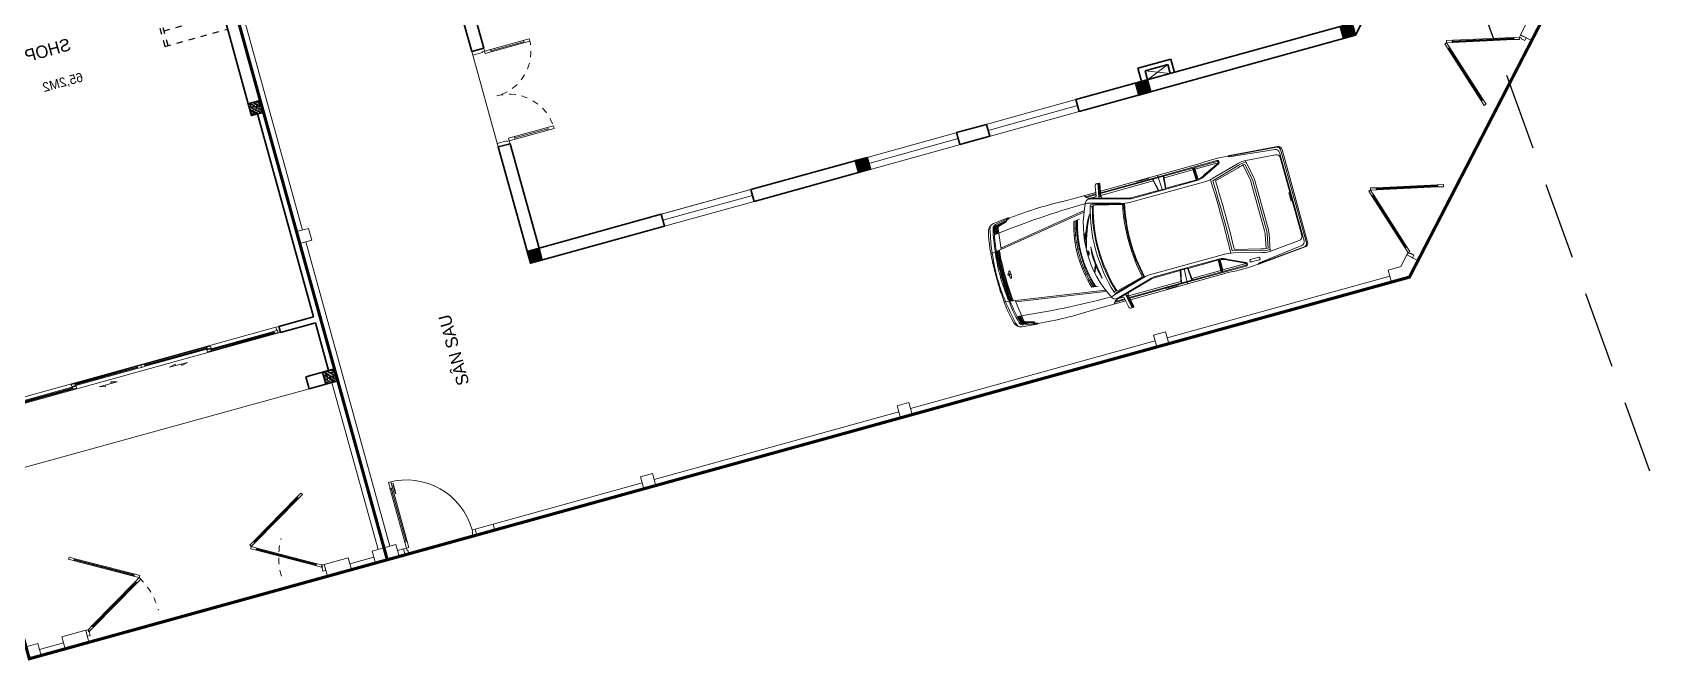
# Model space of a CAD drawing. Header units: metres. Extents: x 568336 to 569219, y 2065964 to 2066430.
# Drawn here: x 568543.59 to 568569.72, y 2066320.83 to 2066330.98 of the extents above; entities that cross this region are included whole.
import ezdxf

# ---------------------------------------------------------------- set-up
doc = ezdxf.new("R2010")
doc.units = ezdxf.units.M
for name, pattern in [('$AUDIT_BAD_LTYPE2', [0]), ('DASHDOT2', [0.5, 0.25, -0.125, 0, -0.125]), ('DASHED', [0.75, 0.5, -0.25]), ('HIDDEN', [0.375, 0.25, -0.125]), ('Xref-VCMT-BT3 - tuong bao$0$HIDDEN2', [0.1875, 0.125, -0.0625])]:
    doc.linetypes.add(name, pattern=pattern)
doc.layers.get('0').update_dxf_attribs({"linetype": 'CONTINUOUS'})
for name, color, linetype, lineweight in [('-CONCRETE', 1, 'CONTINUOUS', 35), ('-DIM', 9, 'CONTINUOUS', 13), ('-DOOR', 137, 'CONTINUOUS', 9), ('-FURNITURE', 46, 'CONTINUOUS', 9), ('-HATCH', 8, 'CONTINUOUS', 5), ('-LINE1', 7, 'CONTINUOUS', 18), ('-STEEL1', 1, 'CONTINUOUS', 35), ('-TEXT', 7, 'CONTINUOUS', 15), ('-WALL', 4, 'CONTINUOUS', 35), ('A-NoiThat', 39, 'CONTINUOUS', 13), ('Bighome_khuat', 251, 'DASHED', 5), ('TEXT25', 2, 'CONTINUOUS', 13)]:
    doc.layers.add(name, color=color, linetype=linetype, lineweight=lineweight)
for name, color, linetype in [('-RANH GIOI LO DAT', 12, 'CONTINUOUS'), ('1-NETMANH', 8, 'CONTINUOUS'), ('RANHGIOI', 2, 'HIDDEN')]:
    doc.layers.add(name, color=color, linetype=linetype)
doc.styles.add('SVN_AVO_thuong', font='')
doc.styles.add('T1', font='', dxfattribs={"height": 200})
doc.styles.add('vnavanth', font='', dxfattribs={"width": 0.8})
doc.styles.get('SVN_AVO_thuong').set_extended_font_data('SVN-Avo')
doc.styles.get('T1').set_extended_font_data('VNgeometric Light')
doc.styles.get('vnavanth').set_extended_font_data('.VnAvantH')

# ---------------------------------------------------------------- blocks, each defined once
blk = doc.blocks.new('A$C5C575821')
at = {"layer": '-CONCRETE'}
h = blk.add_hatch(color=256, dxfattribs=at)
h.dxf.hatch_style = 1
h.paths.add_polyline_path([(0, 200), (0, 0), (200, 0), (200, 200)])
blk.add_lwpolyline([(0, 0), (200, 0), (200, 200), (0, 200)], close=True, dxfattribs=at)
blk = doc.blocks.new('*U14')
for p, q in [((-1510, 650), (-1550, 650)), ((-90, 650), (-50, 650)), ((-1510, 100), (-1550, 100)), ((-90, 100), (-50, 100))]:
    blk.add_line(p, q)
at = {"color": 251}
for p, q in [((-1530, 100), (-1530, 650)), ((-70, 100), (-70, 650))]:
    blk.add_line(p, q, dxfattribs=at)
for points in [[(-1550, 0), (-1510, 0), (-1510, 750), (-1550, 750)], [(-50, 0), (-90, 0), (-90, 750), (-50, 750)], [(-1600, -200), (-1540, -200), (-1540, -40), (-1550, -40), (-1550, 0), (-1600, 0)], [(0, -200), (-60, -200), (-60, -40), (-50, -40), (-50, 0), (0, 0)]]:
    blk.add_lwpolyline(points, close=True)
at = {"layer": 'Bighome_khuat', "linetype": 'Xref-VCMT-BT3 - tuong bao$0$HIDDEN2'}
for centre, start, end in [((-1550, 0), 0, 90), ((-50, 0), 90, 180)]:
    blk.add_arc(centre, 750, start, end, dxfattribs=at)
blk = doc.blocks.new('*U11')
at = {"linetype": '$AUDIT_BAD_LTYPE2'}
for p, q in [((70, 100), (70, 1000)), ((90, 1000), (90, 100))]:
    blk.add_line(p, q, dxfattribs=at)
for points in [[(50, 1000), (90, 1000), (90, 1100), (50, 1100), (50, 1000)], [(50, 1003), (50, 100)], [(50, 100), (90, 100), (90, 0), (50, 0), (50, 100)]]:
    blk.add_lwpolyline(points)
for points in [[(118, 895), (118, 1064), (90, 1064), (90, 1036), (113, 1036), (113, 895)], [(0, 0), (50, 0), (50, -40), (60, -40), (60, -100), (0, -100)], [(1200, 0), (1150, 0), (1150, -40), (1140, -40), (1140, -100), (1200, -100)]]:
    blk.add_lwpolyline(points, close=True)
at = {"linetype": '$AUDIT_BAD_LTYPE2', "ltscale": 0.3}
blk.add_arc((50, 0), 1100, 0, 90, dxfattribs=at)
blk = doc.blocks.new('A$C4E0379A3')
for p, q in [((-3086, 911), (-3652, 911)), ((-3264, 885), (-3090, 885)), ((-3250, 871), (-3093, 871)), ((-3188, 842), (-3098, 842)), ((-3008, 1028), (-3043, 837)), ((-3038, 828), (-3035, 828)), ((-2991, 1024), (-3026, 833)), ((-3021, 842), (-2142, 842)), ((-2996, 1032), (-3002, 1034)), ((-1960, 842), (-1475, 842)), ((-1476, 871), (-1470, 672)), ((-1464, 871), (-1459, 671)), ((-1453, 871), (-1447, 672)), ((-1442, 842), (-1052, 842)), ((-865, 903), (-71, 834)), ((-3607, 327), (-3545, 317)), ((-3585, 436), (-3523, 423)), ((-3632, 105), (-3569, 103)), ((-3623, 216), (-3560, 210)), ((-3632, -105), (-3569, -103)), ((-3623, -216), (-3560, -210)), ((-3607, -327), (-3545, -317)), ((-3585, -436), (-3523, -423)), ((-1476, -871), (-1470, -672)), ((-1464, -871), (-1459, -672)), ((-1453, -871), (-1447, -673)), ((-3086, -910), (-3641, -910)), ((-3264, -885), (-3090, -885)), ((-3250, -871), (-3093, -871)), ((-3188, -842), (-3098, -842)), ((-3008, -1028), (-3043, -837)), ((-2991, -1024), (-3026, -833)), ((-3021, -842), (-2142, -842)), ((-2996, -1032), (-3002, -1034)), ((-1960, -842), (-1475, -842)), ((-1442, -842), (-1052, -842))]:
    blk.add_line(p, q)
for points in [[(-3098, 842), (-3068, 1009, -0.322829), (-3030, 1045), (-2992, 1039, -0.422531), (-2986, 1031), (-3024, 825), (-3005, 788)], [(-4870, 845, 0.06824), (-4897, 765, 0.051611), (-4988, 0), (-4988, 207, -0.069896), (-4921, 771, -0.32103), (-4812, 866), (-4566, 891, -0.311578), (-4546, 881, -0.311578)], [(-4904, 412, -0.043765), (-4839, 789, -0.303464), (-4783, 841), (-4652, 864, -0.018633), (-4546, 881, -0.083909), (-4649, 846), (-4780, 823, 0.304556), (-4822, 785, 0.038587), (-4886, 417)], [(-4827, 685), (-4813, 772, -0.131143), (-4795, 818)], [(-4813, 686), (-4800, 771, -0.189017), (-4772, 824)], [(-4805, 428), (-4762, 766, -0.304567), (-4730, 804), (-4609, 838, 0.23887), (-4600, 847), (-4595, 859)], [(-4800, 687), (-4788, 769, -0.304567), (-4737, 829), (-4721, 833)], [(-4787, 688), (-4775, 768, -0.304567), (-4733, 817), (-4613, 850, 0.23887), (-4612, 851), (-4611, 854)], [(-3013, -885), (-1963, -885), (-1063, -885, 0.758852), (-1047, -828), (-1310, -704, 0.14996), (-1459, -658), (-2037, -658), (-2541, -658, 0.077307), (-2612, -669), (-3209, -833, -0.360394), (-3286, -801, -0.242572), (-3286, 801, -0.360655), (-3210, 833), (-2612, 669, 0.077307), (-2541, 658), (-2037, 658), (-1459, 658, 0.137614), (-1310, 704), (-1047, 828, 0.758852), (-1063, 885), (-1963, 885), (-3013, 885)], [(-3015, 871), (-1063, 871, -0.768317), (-1055, 840), (-1319, 716, -0.14228), (-1459, 671), (-1976, 672), (-1984, 666), (-2096, 666), (-2107, 672), (-2541, 672, -0.077278), (-2607, 683), (-3216, 850, -0.231129), (-3277, 911)], [(-869, 907, 0.039974), (-1335, 911), (-3008, 911)], [(-4844, -684, 0.027873), (-3308, -783, 0.059366), (-3253, -773), (-2747, -635, -0.079464), (-2602, -606), (-1363, -606, -0.06068), (-1199, -626), (-783, -731, 0.120949), (-629, -758), (-123, -715, 0.39497), (-63, -651), (-63, 657, 0.404135), (-125, 721), (-641, 762, 0.112937), (-783, 735), (-1199, 626, -0.06068), (-1363, 606), (-2602, 606, -0.070217), (-2747, 633), (-3253, 775, 0.044809), (-3308, 782, 0.02806), (-4844, 684)], [(-3452, 562), (-3554, 551, 0.073531), (-3635, 0, 0.073531), (-3554, -551), (-3452, -562)], [(-3530, -553, -0.073847), (-3612, 0, -0.073847), (-3530, 553, -0.153472)], [(-3506, -555, -0.074177), (-3588, 0, -0.074177), (-3506, 555, -0.153472)], [(-3488, -558, -0.077146), (-3574, 0, -0.077146), (-3488, 558, -0.077146)], [(-3417, 308, 0.045041), (-3467, 93, -0.050749), (-3278, 596, 0.062222), (-3412, 322), (-3425, 317), (-3463, 241)], [(-3303, 545, 0.052375), (-3409, 311), (-3419, 308), (-3467, 214)], [(-2699, 620, 0.107895), (-2700, -620, 0.109161)], [(-2687, 617, 0.107872), (-2688, -617, -0.970081)], [(-1244, 612, -0.017383), (-1244, -612, 9.34877)], [(-616, 731, 0.13448), (-772, 708), (-1214, 588, -0.016626), (-1214, -587), (-771, -703)], [(-759, -677, 0.11132), (-643, -700), (-596, -475, 0.051729), (-590, -414), (-590, 411, 0.050349), (-596, 470), (-644, 704, 0.111864), (-760, 681), (-1172, 574, -0.016174), (-1172, -574), (-759, -677)], [(-23, 782), (-23, -782, -0.389106), (-71, -834), (-865, -903)], [(-676, 703), (-628, 463, -0.050349), (-622, 411), (-622, -414, -0.051729), (-628, -468), (-676, -698)], [(-623, 762), (-564, 476, -0.050349), (-558, 411), (-558, -414, -0.051729), (-565, -481), (-623, -757)], [(-4914, 6, -0.025368), (-4898, 390, -0.026384)], [(-4870, 6, -0.025968), (-4853, 394, 0.502127), (-4857, 398), (-4908, 388)], [(-4899, 6, -0.025667), (-4883, 393, -0.026384)], [(-4885, 6, -0.02596), (-4867, 396, -0.026384)], [(-4988, 259), (-4994, 259, 0.001921), (-5000, 0)], [(-4988, -259), (-4994, -259, -0.001921), (-5000, 0)], [(-4870, -845, -0.06824), (-4897, -765, -0.051611), (-4988, 0), (-4988, -207, 0.069896), (-4921, -771, 0.32103), (-4812, -866), (-4566, -891, 0.311578), (-4546, -881, 0.311578)], [(-3401, -235, 0.045041), (-3354, -451, -0.050749), (-3398, 84, 0.062222), (-3402, -221), (-3412, -231), (-3449, -323)], [(-3446, -343), (-3402, -237), (-3395, -229, -0.052375), (-3399, 28)], [(-4898, -390, -0.025409), (-4914, -6, -0.026384)], [(-4908, -388), (-4857, -398, 0.502127), (-4853, -394, -0.02601), (-4870, -6, -0.026384)], [(-4883, -393, -0.025709), (-4899, -6, -0.026384)], [(-4867, -396, -0.026002), (-4885, -6, -0.026384)], [(-4906, -412, 0.046101), (-4839, -789, 0.303464), (-4783, -841), (-4652, -864, 0.018633), (-4546, -881, 0.083909), (-4649, -846), (-4780, -823, -0.304556), (-4822, -785, -0.038587), (-4886, -417)], [(-4805, -428), (-4762, -766, 0.304567), (-4730, -804), (-4609, -838, -0.23887), (-4600, -847), (-4595, -859)], [(-4827, -685), (-4813, -772, 0.131143), (-4795, -818)], [(-4813, -686), (-4800, -771, 0.189017), (-4772, -824)], [(-4800, -687), (-4788, -769, 0.304567), (-4737, -829), (-4721, -833)], [(-4787, -688), (-4775, -768, 0.304567), (-4733, -817), (-4613, -850, -0.23887), (-4612, -851), (-4611, -854)], [(-3015, -871), (-1063, -871, 0.768317), (-1055, -840), (-1319, -716, 0.149181), (-1459, -672), (-1976, -672), (-1984, -666), (-2096, -666), (-2107, -672), (-2541, -672, 0.077278), (-2607, -683), (-3216, -850, 0.228236), (-3277, -910)], [(-3098, -842), (-3068, -1009, 0.322829), (-3030, -1045), (-2992, -1039, 0.422531), (-2986, -1031), (-3024, -825), (-3005, -788)], [(-869, -907, -0.041495), (-1348, -910), (-3008, -910)]]:
    blk.add_lwpolyline(points, format="xyb")
for points in [[(-3016, 1043), (-3058, 831), (-3055, 803)], [(-2204, 911), (-2204, 885), (-2394, 885), (-2394, 911)], [(-2225, 911), (-2225, 901), (-2375, 901), (-2375, 911)], [(-2107, 672), (-2147, 871)], [(-2096, 666), (-2138, 871)], [(-2048, 911), (-2037, 658)], [(-1984, 666), (-1965, 871)], [(-1976, 672), (-1957, 871)], [(-1442, 871), (-1437, 672)], [(-3355, 654), (-4981, 402)], [(-3358, 675), (-4802, 452)], [(-2721, 607), (-3148, 713), (-3235, 713)], [(-52, 73), (-81, 73), (-81, -67), (-52, -67)], [(-52, 56), (-64, 56), (-64, -50), (-52, -50)], [(-3355, -654), (-4981, -402)], [(-3358, -675), (-4802, -452)], [(-2721, -607), (-3148, -713), (-3235, -713)], [(-2107, -672), (-2147, -871)], [(-2096, -666), (-2138, -871)], [(-2048, -910), (-2037, -658)], [(-1984, -666), (-1965, -871)], [(-1976, -672), (-1957, -871)], [(-1442, -871), (-1437, -673)], [(-3016, -1043), (-3058, -831), (-3055, -803)], [(-2204, -911), (-2204, -885), (-2394, -885), (-2394, -911)], [(-2225, -911), (-2225, -901), (-2375, -901), (-2375, -911)]]:
    blk.add_lwpolyline(points)
for points in [[(-51, -742), (-51, 742, 0.373826), (-106, 805), (-855, 891), (-873, 911), (-57, 841, -0.383818), (0, 777), (0, -777, -0.383818), (-57, -841), (-873, -911), (-855, -891), (-106, -805, 0.373826)], [(-2720, -616), (-3193, -743, -0.388671), (-3229, -725, -0.143383), (-3230, 726, -0.390953), (-3193, 744), (-2720, 613, 0.106047)], [(-4855, 0, -0.027521), (-4837, 410, 0.543027), (-4844, 416), (-4897, 402, 0.308444), (-4911, 385, 0.028524), (-4934, 0, 0.028524), (-4911, -385, 0.308444), (-4897, -402), (-4844, -416, 0.543027), (-4837, -410, -0.027521)], [(-4788, -1, -0.027754), (-4787, 23, -0.037978), (-4784, 41, -0.078467), (-4777, 56, -0.253942), (-4772, 59, -0.253942), (-4767, 56, -0.078467), (-4761, 41, -0.037978), (-4757, 23, -0.027754), (-4756, -1, -0.027754), (-4757, -26, -0.037978), (-4761, -44, -0.078467), (-4767, -59, -0.253942), (-4772, -62, -0.253942), (-4777, -59, -0.078467), (-4784, -44, -0.037978), (-4787, -26, -0.027754)], [(-964, -803), (-826, -803, -0.414214), (-812, -816), (-812, -830, -0.414214), (-826, -843), (-964, -843, -0.414214), (-978, -830), (-978, -816, -0.414214)]]:
    blk.add_lwpolyline(points, format="xyb", close=True)
blk.add_lwpolyline([(-4934, 6), (-4862, 6), (-4862, -6), (-4934, -6)], close=True)
blk.add_circle((-4790, 0), 18.6)
for centre, radius, start, end in [((-3881, -5392), 6308, 87.9178, 96.0471), ((-3036, 835), 7.1, 169.6732, 254.7635), ((-3033, 834), 7.1, 254.7635, 349.5958), ((-3001, 1027), 7.1, 97.391, 169.6732), ((-2998, 1026), 7.1, 349.5958, 77.7177), ((-76, 782), 52.4, 0, 85.0453), ((-759, 1), 2540, 163.7108, 196.3207), ((-760, 1), 2524, 163.6221, 196.4284), ((-4907, 383), 4.88, 104.8511, 173.4195), ((-3490, 0), 43.4, 283.8142, 76.2369), ((-3490, 0), 27.3, 291.602, 68.4492), ((-4907, -383), 4.88, 186.5805, 255.1489), ((-651, -432), 297, 246.2045, 276.7034), ((-3886, 5391), 6307, 263.9971, 272.2302), ((-3036, -835), 7.1, 105.2365, 190.3268), ((-3033, -834), 7.1, 10.4042, 105.2365), ((-3001, -1027), 7.1, 190.3268, 262.609), ((-2998, -1026), 7.1, 282.2823, 10.4042)]:
    blk.add_arc(centre, radius, start, end)
blk = doc.blocks.new('CONG2')
at = {"layer": '-LINE1', "lineweight": 18}
blk.add_line((257137, -126793), (257137, -126693), dxfattribs=at)
at = {"ltscale": 100}
for p, q in [((255907, -126606), (256397, -125757)), ((256427, -125775), (255937, -126623)), ((256527, -125775), (257017, -126623)), ((257047, -126606), (256557, -125757))]:
    blk.add_line(p, q, dxfattribs=at)
for points in [[(256477, -125688), (256427, -125775), (256416, -125768), (256421, -125760), (256412, -125755), (256407, -125763), (256397, -125757), (256447, -125671)], [(256477, -125688), (256527, -125775), (256538, -125768), (256533, -125760), (256541, -125755), (256546, -125763), (256557, -125757), (256507, -125671)], [(255917, -126612), (255912, -126621), (255921, -126626), (255926, -126617), (255937, -126623), (255887, -126710), (255857, -126693), (255907, -126606)], [(257036, -126612), (257041, -126621), (257033, -126626), (257028, -126617), (257017, -126623), (257067, -126710), (257097, -126693), (257047, -126606)], [(257087, -126728), (257097, -126728), (257097, -126693), (257137, -126693), (257137, -126793), (257087, -126793)]]:
    blk.add_lwpolyline(points, close=True, dxfattribs=at)
at = {"color": 8, "ltscale": 100}
for points in [[(256412, -125755), (256421, -125760), (255921, -126626), (255912, -126621)], [(256541, -125755), (256533, -125760), (257033, -126626), (257041, -126621)]]:
    blk.add_lwpolyline(points, close=True, dxfattribs=at)
blk = doc.blocks.new('M11-T1')
at = {"layer": '-DOOR'}
for p, q in [((200815, -419864), (199215, -419864)), ((197265, -422114), (197265, -423614)), ((197265, -423614), (197265, -422114)), ((197365, -422114), (197365, -423614)), ((197365, -423614), (197365, -422114)), ((197464, -422114), (197464, -423614)), ((197465, -423614), (197465, -422114)), ((197364, -425564), (197364, -427064)), ((197264, -427564), (197264, -427064)), ((197464, -427564), (197464, -427064)), ((197364, -427564), (197365, -429064))]:
    blk.add_line(p, q, dxfattribs=at)
blk.add_lwpolyline([(197464, -429064), (197464, -425564), (197264, -425564), (197264, -429064)], close=True, dxfattribs=at)
at = {"layer": '-FURNITURE'}
for points in [[(197615, -430644), (197465, -430264)], [(197615, -430265), (197465, -430644)]]:
    blk.add_lwpolyline(points, dxfattribs=at)
at = {"layer": '-LINE1', "linetype": 'Continuous', "ltscale": 10}
for p, q in [((193365, -417859), (193265, -417859)), ((193365, -417859), (193365, -420659)), ((193365, -418163), (193265, -418163)), ((193365, -420859), (193365, -424959)), ((193365, -425159), (193365, -429259)), ((193365, -429459), (193365, -433192))]:
    blk.add_line(p, q, dxfattribs=at)
for points in [[(193265, -416559), (193465, -416559), (193465, -416359), (193265, -416359)], [(198565, -416559), (198765, -416559), (198765, -416359), (198565, -416359)], [(193265, -420859), (193465, -420859), (193465, -420659), (193265, -420659)], [(193265, -425159), (193465, -425159), (193465, -424959), (193265, -424959)], [(193265, -429459), (193465, -429459), (193465, -429259), (193265, -429259)], [(196421, -436413), (196715, -436684), (196851, -436537), (196557, -436266)]]:
    blk.add_lwpolyline(points, close=True, dxfattribs=at)
for points in [[(198565, -416459), (193465, -416459)], [(204065, -416459), (198765, -416459)], [(193365, -416559), (193365, -416659)], [(193465, -433404), (193465, -433192), (193265, -433192), (193265, -433492)], [(193265, -433492), (193485, -433695), (193621, -433549), (193465, -433404)]]:
    blk.add_lwpolyline(points, dxfattribs=at)
at = {"layer": '-RANH GIOI LO DAT', "linetype": 'HIDDEN', "ltscale": 10, "const_width": 50}
blk.add_lwpolyline([(198250, -438106), (204265, -437640), (204265, -416359), (193265, -416359), (193265, -433492)], close=True, dxfattribs=at)
at = {"layer": '-WALL'}
for p, q in [((199215, -419864), (197265, -419864)), ((197265, -422114), (197265, -419864)), ((199215, -419864), (199215, -420064)), ((202765, -419864), (200815, -419864)), ((200815, -420064), (200815, -419864)), ((199215, -420064), (197465, -420064)), ((197465, -422114), (197465, -420064)), ((202365, -420064), (200815, -420064)), ((197265, -422114), (197465, -422114)), ((197265, -423614), (197265, -425564)), ((197265, -423614), (197465, -423614)), ((197465, -423614), (197465, -425564)), ((197464, -425564), (197264, -425564)), ((197265, -425564), (197465, -425564)), ((197464, -429064), (197264, -429064)), ((197265, -429064), (197465, -429064)), ((197265, -429064), (197265, -433692)), ((197465, -429064), (197465, -433492)), ((197685, -430164), (197465, -430164)), ((197615, -430265), (197465, -430265)), ((197615, -430644), (197615, -430265)), ((197685, -430714), (197685, -430164)), ((197465, -430644), (197615, -430644)), ((197685, -430714), (197465, -430714)), ((197265, -433692), (198345, -434692))]:
    blk.add_line(p, q, dxfattribs=at)
at = {"layer": '-WALL', "color": 250}
for p, q in [((197465, -427064), (197265, -427064)), ((197465, -427564), (197265, -427564))]:
    blk.add_line(p, q, dxfattribs=at)
at = {"layer": '-WALL'}
blk.add_lwpolyline([(197265, -427064), (197465, -427064), (197465, -427564), (197265, -427564)], close=True, dxfattribs=at)
at = {"layer": '-DOOR'}
for name, p, rotation in [('*U11', (193365, -416659), 270), ('CONG2', (93908, -168621), 317.2126273919009)]:
    blk.add_blockref(name, p, dxfattribs=dict(at, rotation=rotation))
at = {"layer": '-DOOR', "xscale": -1}
for name, p, rotation in [('*U14', (200815, -420064), 180), ('CONG2', (468388, -515240), 317.2126273918478)]:
    blk.add_blockref(name, p, dxfattribs=dict(at, rotation=rotation))
at = {"layer": '-WALL'}
for p in [(197265, -420064), (197265, -425564), (197265, -430264), (197265, -433692)]:
    blk.add_blockref('A$C5C575821', p, dxfattribs=at)
at = {"layer": 'A-NoiThat', "rotation": 270}
blk.add_blockref('A$C4E0379A3', (195025, -432058), dxfattribs=at)
at = {"layer": '-TEXT', "color": 2, "style": 'vnavanth'}
blk.add_text('S¢N SAU', height=200, dxfattribs=at).set_placement((195657, -418398))
blk = doc.blocks.new('A$Cf949713d')
at = {"layer": '-LINE1'}
for p, q in [((1754, 3250), (4, 3250)), ((1004, 2250), (427, 3250)), ((1004, 3250), (1004, 2250)), ((1254, 2250), (1254, 3250)), ((1254, 3250), (1254, 2250)), ((1504, 2250), (1504, 3250)), ((1504, 3250), (1504, 2250)), ((1754, 2250), (1754, 3250)), ((1754, 3250), (1754, 2200)), ((1004, 2250), (4, 2827)), ((1004, 780), (1004, 2250)), ((1004, 2250), (1754, 2250)), ((1054, 2200), (1054, 759)), ((1054, 2200), (1754, 2200))]:
    blk.add_line(p, q, dxfattribs=at)
at = {"layer": '-LINE1', "lineweight": 18}
for p, q in [((4, 3250), (4, 1250)), ((1004, 2250), (4, 2250)), ((1004, 2000), (4, 2000)), ((1004, 1750), (4, 1750)), ((1004, 1500), (4, 1500)), ((1004, 1250), (4, 1250)), ((1004, 1000), (439, 1000))]:
    blk.add_line(p, q, dxfattribs=at)
at = {"layer": '-WALL'}
for p, q in [((426, 1032), (0, 1235)), ((505, 1160), (503, 839)), ((570, 962), (505, 1160)), ((503, 839), (426, 1032)), ((1054, 759), (570, 962))]:
    blk.add_line(p, q, dxfattribs=at)
at = {"layer": '1-NETMANH', "linetype": 'DASHDOT2'}
for p, q in [((4, 1233), (4, 0)), ((439, 1000), (4, 1000)), ((1004, 750), (4, 750)), ((1004, 0), (1004, 780)), ((1054, 0), (1054, 759)), ((1004, 500), (4, 500)), ((1004, 250), (4, 250)), ((1054, 0), (4, 0))]:
    blk.add_line(p, q, dxfattribs=at)
blk.add_lwpolyline([(1331, 2750), (496, 2750), (502, 1250), (502, 1250), (1004, 1500), (1004, 1500)], dxfattribs=at)
at = {"layer": '-TEXT', "color": 2, "style": 'vnavanth'}
for s, p in [('2', (1351, 2698)), ('1', (1600, 2698))]:
    blk.add_text(s, height=100, dxfattribs=at).set_placement(p)
blk = doc.blocks.new('*U118')
at = {"color": 8, "ltscale": 100}
for p, q in [((50, 100), (4580, 100)), ((50, 0), (4580, 0))]:
    blk.add_line(p, q, dxfattribs=at)
at = {"ltscale": 100}
for p, q in [((105, 45), (1148, 45)), ((1148, 10), (105, 10)), ((1218, 90), (2245, 90)), ((2245, 55), (1218, 55)), ((3413, 90), (2385, 90)), ((2385, 55), (3413, 55)), ((4525, 45), (3483, 45)), ((3483, 10), (4525, 10))]:
    blk.add_line(p, q, dxfattribs=at)
for points in [[(50, 100), (0, 100), (0, 0), (50, 0), (50, 10), (35, 10), (35, 45), (50, 45)], [(4630, 0), (4580, 0), (4580, 10), (4595, 10), (4595, 45), (4580, 45), (4580, 100), (4630, 100)]]:
    blk.add_lwpolyline(points, close=True)
for points in [[(105, 32), (95, 32), (95, 22), (105, 22), (105, 10), (35, 10), (35, 45), (105, 45)], [(1148, 90), (1218, 90), (1218, 77), (1208, 77), (1208, 67), (1218, 67), (1218, 55), (1148, 55)], [(1218, 10), (1148, 10), (1148, 22), (1158, 22), (1158, 32), (1148, 32), (1148, 45), (1218, 45)], [(2245, 67), (2255, 67), (2255, 77), (2245, 77), (2245, 90), (2315, 90), (2315, 55), (2245, 55)], [(2385, 67), (2375, 67), (2375, 77), (2385, 77), (2385, 90), (2315, 90), (2315, 55), (2385, 55)], [(3483, 90), (3413, 90), (3413, 77), (3423, 77), (3423, 67), (3413, 67), (3413, 55), (3483, 55)], [(3413, 10), (3483, 10), (3483, 22), (3473, 22), (3473, 32), (3483, 32), (3483, 45), (3413, 45)], [(4525, 32), (4535, 32), (4535, 22), (4525, 22), (4525, 10), (4595, 10), (4595, 45), (4525, 45)]]:
    blk.add_lwpolyline(points, close=True, dxfattribs=at)
at = {"color": 8, "ltscale": 100}
for points in [[(1158, 32), (1158, 22), (95, 22), (95, 32)], [(1208, 67), (1208, 77), (2255, 77), (2255, 67)], [(3423, 67), (3423, 77), (2375, 77), (2375, 67)], [(3473, 32), (3473, 22), (4535, 22), (4535, 32)]]:
    blk.add_lwpolyline(points, close=True, dxfattribs=at)
for points in [[(1677, -65), (1677, -90), (1577, -65), (1877, -65), (1777, -40), (1777, -65)], [(2954, -65), (2954, -90), (3054, -65), (2754, -65), (2854, -40), (2854, -65)]]:
    blk.add_lwpolyline(points)
blk = doc.blocks.new('18x35')
at = {"layer": '-HATCH'}
h = blk.add_hatch(dxfattribs=at)
h.set_pattern_fill('CHAU-01', color=256, scale=10, pattern_type=2)
h.set_pattern_definition([(50, (0, 0), (71.726018, -6.275213), [7.5, -82.5]), (355, (0, 0), (-13.875133, 75.219213), [6, -66]), (100.4514, (5.98, -0.52), (57.85094, 68.943954), [6.37402, -70.11421]), (46.1842, (0, 20), (106.724105, -16.5519), [11.25, -123.75]), (96.6356, (8.89, 18.62), (93.46627, 97.41179), [9.56103, -105.1713]), (351.1842, (0, 20), (93.4662, 97.41186), [9, -99]), (21, (10, 15), (59.690705, -40.26189), [7.5, -82.5]), (326, (10, 15), (24.331533, 72.515005), [6, -66]), (71.4514, (14.974, 11.645), (84.022263, 32.25305), [6.37402, -70.11421]), (37.5, (0, 0), (1.2159855, 33.2893854), [0, -65.2, 0, -67, 0, -66.25]), (7.5, (0, 0), (26.306954, 39.441171), [0, -38.2, 0, -63.7, 0, -25.25]), (327.5, (-22.3, 0), (53.3822436, -2.255487), [0, -25, 0, -78, 0, -103.5]), (317.5, (-32.3, 0), (58.318617, 10.010498), [0, -32.5, 0, -51.8, 0, -73.5]), (45, (0, 0), (-30.052038, 30.052038), []), (45, (0, 12.25), (-30.052038, 30.052038), [])])
h.paths.add_polyline_path([(96508, 47993), (96508, 47793), (96708, 47793), (96708, 47993)])
at = {"layer": '-STEEL1'}
blk.add_lwpolyline([(96508, 47793), (96708, 47793), (96708, 47993), (96508, 47993)], close=True, dxfattribs=at)
blk = doc.blocks.new('M1-T1')
at = {"layer": '-CONCRETE', "color": 1, "linetype": 'HIDDEN', "ltscale": 10, "const_width": 50}
blk.add_lwpolyline([(191582, 50952), (197582, 50952), (197582, 30952), (191582, 30952)], close=True, dxfattribs=at)
at = {"layer": '-LINE1', "lineweight": 18}
for p, q in [((191582, 34952), (191582, 30952)), ((191681, 31152), (191681, 33952)), ((192582, 31052), (192582, 31152)), ((191782, 31052), (192182, 31052)), ((196982, 31052), (197382, 31052))]:
    blk.add_line(p, q, dxfattribs=at)
at = {"layer": '-LINE1'}
blk.add_line((192062, 33952), (197102, 33952), dxfattribs=at)
at = {"layer": '-LINE1', "lineweight": 18}
for points in [[(191582, 50952), (197582, 50952), (197582, 30952), (191582, 30952)], [(191582, 30952), (191782, 30952), (191782, 31152), (191582, 31152)], [(192182, 30952), (192582, 30952), (192582, 31152), (192182, 31152)], [(196582, 30952), (196982, 30952), (196982, 31152), (196582, 31152)], [(197382, 30952), (197582, 30952), (197582, 31152), (197382, 31152)]]:
    blk.add_lwpolyline(points, close=True, dxfattribs=at)
at = {"layer": '-WALL'}
for p, q in [((191582, 43152), (191582, 34952)), ((191782, 38652), (191782, 43152)), ((191682, 35052), (191682, 38452)), ((192267, 35052), (191682, 35052)), ((192267, 34952), (192267, 35052)), ((191582, 34952), (191582, 33952)), ((191681, 34952), (192267, 34952)), ((191681, 34152), (191681, 34952)), ((192062, 34152), (191681, 34152)), ((192062, 34152), (192062, 33952)), ((192062, 33952), (191582, 33952))]:
    blk.add_line(p, q, dxfattribs=at)
at = {"ltscale": 100}
for p, q in [((193557, 31792), (192708, 32282)), ((192726, 32312), (193575, 31822)), ((196438, 32312), (195589, 31822)), ((195606, 31792), (196455, 32282)), ((193557, 31692), (192708, 31202)), ((192726, 31172), (193575, 31662)), ((196438, 31172), (195589, 31662)), ((195606, 31692), (196455, 31202))]:
    blk.add_line(p, q, dxfattribs=at)
for points in [[(192720, 32302), (192711, 32307), (192706, 32298), (192715, 32293), (192708, 32282), (192622, 32332), (192639, 32362), (192726, 32312)], [(196444, 32301), (196453, 32306), (196458, 32298), (196449, 32293), (196455, 32282), (196542, 32332), (196524, 32362), (196438, 32312)], [(193644, 31742), (193557, 31792), (193563, 31803), (193572, 31798), (193577, 31807), (193568, 31812), (193575, 31822), (193661, 31772)], [(193644, 31742), (193557, 31692), (193563, 31681), (193572, 31686), (193577, 31678), (193568, 31673), (193575, 31662), (193661, 31712)], [(195520, 31742), (195606, 31792), (195600, 31803), (195592, 31798), (195587, 31806), (195595, 31811), (195589, 31822), (195502, 31772)], [(195520, 31742), (195606, 31692), (195600, 31681), (195592, 31686), (195587, 31678), (195595, 31673), (195589, 31662), (195502, 31712)], [(192632, 31117), (192622, 31117), (192622, 31152), (192582, 31152), (192582, 31052), (192632, 31052)], [(192720, 31183), (192711, 31178), (192706, 31186), (192715, 31191), (192708, 31202), (192622, 31152), (192639, 31122), (192726, 31172)], [(196444, 31183), (196453, 31178), (196458, 31186), (196449, 31191), (196455, 31202), (196542, 31152), (196524, 31122), (196438, 31172)], [(196532, 31117), (196542, 31117), (196542, 31152), (196582, 31152), (196582, 31052), (196532, 31052)]]:
    blk.add_lwpolyline(points, close=True, dxfattribs=at)
at = {"color": 8, "ltscale": 100}
for points in [[(193577, 31807), (193572, 31798), (192706, 32298), (192711, 32307)], [(195587, 31806), (195592, 31798), (196458, 32298), (196453, 32306)], [(193577, 31678), (193572, 31686), (192706, 31186), (192711, 31178)], [(195587, 31678), (195592, 31686), (196458, 31186), (196453, 31178)]]:
    blk.add_lwpolyline(points, close=True, dxfattribs=at)
at = {"color": 8, "linetype": 'HIDDEN', "ltscale": 10}
for centre, start, end in [((192122, 31152), 0, 30), ((196542, 31152), 150, 180)]:
    blk.add_arc(centre, 1180, start, end, dxfattribs=at)
blk.add_arc((193124, 31442), 580, 210, 213.4596)
at = {"layer": '-STEEL1'}
for p in [(95074, -9341), (95074, -13841)]:
    blk.add_blockref('18x35', p, dxfattribs=at)
at = {"layer": '-WALL', "color": 1}
blk.add_blockref('A$Cf949713d', (191778, 39902), dxfattribs=at)
blk.add_blockref('*U118', (192267, 34952))
at = {"layer": 'TEXT25'}
for s, height, style, p in [('SHOP', 200, 'SVN_AVO_thuong', (194297, 40250)), ('65,2M2', 150, 'T1', (194244, 39712))]:
    blk.add_text(s, height=height, rotation=360, dxfattribs=dict(at, style=style)).set_placement(p)

msp = doc.modelspace()

# ---------------------------------------------------------------- linework, layer by layer
at = {"layer": 'RANHGIOI', "color": 12, "ltscale": 5}
msp.add_line((568554.656, 2066365.553), (568569.722, 2066323.895), dxfattribs=at)

# ---------------------------------------------------------------- block references
at = {"layer": '-DIM', "xscale": -0.001, "yscale": 0.001, "zscale": 0.001, "rotation": 15.45900309534941}
msp.add_blockref('M1-T1', (568742.229, 2066343.694), dxfattribs=at)
at = {"layer": '-WALL', "color": 2, "true_color": 0xf1eb1f, "xscale": 0.001, "yscale": 0.001, "zscale": 0.001, "rotation": 105.4590240769039}
msp.add_blockref('M11-T1', (568199.547, 2066025.207), dxfattribs=at)

doc.saveas('drawing.dxf')
